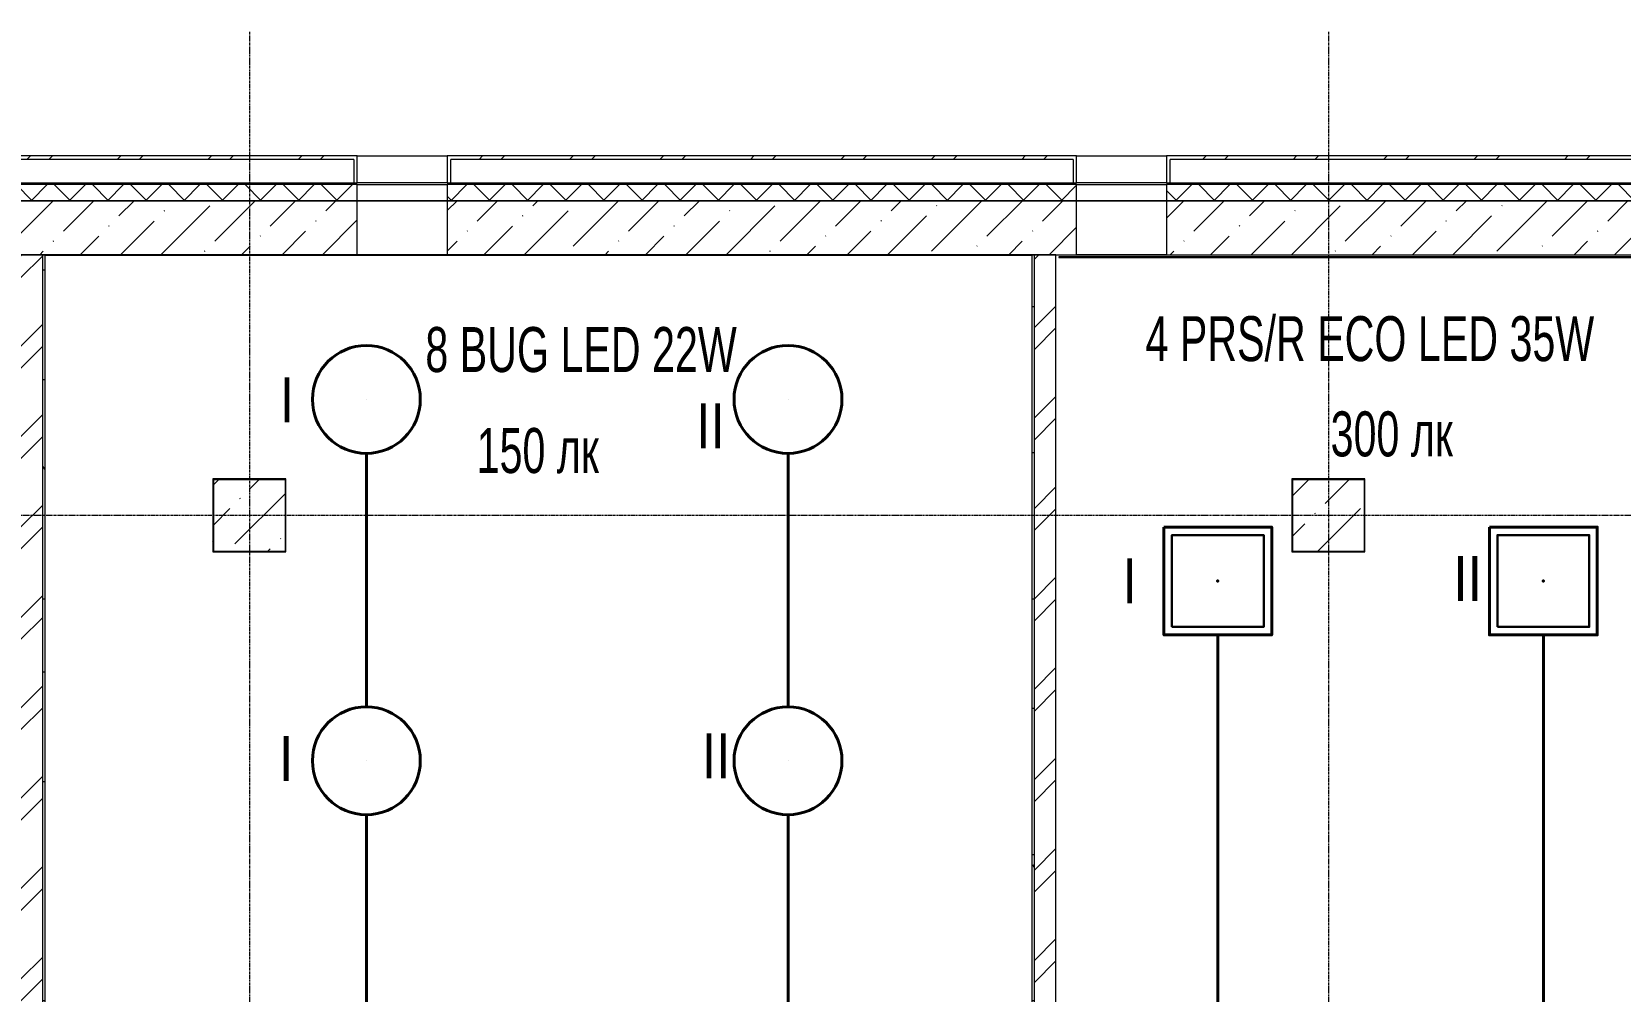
# Model space of a CAD drawing. Header units: metres. Extents: x -93142 to 227756, y -64772 to 286334.
# Drawn here: x 70853 to 79685, y -43433 to -38095 of the extents above; entities that cross this region are included whole.
import ezdxf

# ---------------------------------------------------------------- set-up
doc = ezdxf.new("R2010")
doc.units = ezdxf.units.M
doc.linetypes.add('ADSK_Линия сетки', pattern=[21, 12, -3, 3, -3])
doc.linetypes.add('Сверху_2_', pattern=[3.96875, 2.38125, -1.5875])
for name, color, linetype, lineweight in [('A-FLOR', 7, 'Continuous', 5), ('A-GLAZ', 7, 'Continuous', 5), ('A-WALL', 7, 'Continuous', 5), ('A-WALL-PATT', 7, 'Continuous', 18), ('I-WALL', 7, 'Continuous', 5), ('nadpisi', 84, 'Continuous', 13), ('S-COLS', 7, 'Continuous', 5), ('S-GRID', 7, 'Continuous', 9), ('раб осв', 7, 'Continuous', 40), ('ЭЛ', 250, 'Continuous', 50)]:
    doc.layers.add(name, color=color, linetype=linetype, lineweight=lineweight)
doc.styles.add('Arial', font='ARIALN.TTF', dxfattribs={"width": 0.8, "height": 2.5})
pattern_1 = [(45, (0, 0), (84.19025, 308.69666), [396.875, -79.375, 3.353, -76.022])]
pattern_2 = [(45, (0, 0), (-251.4472, 251.4472), []), (45, (0, 381), (-251.4472, 251.4472), [])]
pattern_3 = [(0, (0, 0), (812.8, 203.2), [33.528, -576.072, 33.528, -576.072, -3251.2]), (0, (0, 0), (812.8, 203.2), [-1219.2, 33.528, -1185.672, 33.528, -576.072, -1422.4]), (0, (0, 0), (812.8, 203.2), [-3048, 33.528, -372.872, 33.528, -982.472]), (120, (304.8, 101.6), (-582.37636, 602.30545), [33.528, -576.072, 33.528, -576.072, -3251.2]), (120, (304.8, 101.6), (-582.37636, 602.30545), [-1219.2, 33.528, -1185.672, 33.528, -576.072, -1422.4]), (120, (304.8, 101.6), (-582.37636, 602.30545), [-3048, 33.528, -372.872, 33.528, -982.472]), (240, (406.4, 508), (-230.42364, -805.50545), [33.528, -576.072, 33.528, -576.072, -3251.2]), (240, (406.4, 508), (-230.42364, -805.50545), [-1219.2, 33.528, -1185.672, 33.528, -576.072, -1422.4]), (240, (406.4, 508), (-230.42364, -805.50545), [-3048, 33.528, -372.872, 33.528, -982.472])]

# ---------------------------------------------------------------- blocks, each defined once
blk = doc.blocks.new('Окно-Квадратный проем - 500 x 600_в_-242012-Цокольный этаж')
at = {"layer": 'A-GLAZ', "lineweight": 20}
for p, q in [((-258.2, -150), (-258.2, 150)), ((241.8, 150), (241.8, -150))]:
    blk.add_line(p, q, dxfattribs=at)
at = {"layer": 'A-GLAZ', "linetype": 'Сверху_2_', "lineweight": 20}
for p, q in [((-258.2, 150), (241.8, 150)), ((241.8, -150), (-258.2, -150))]:
    blk.add_line(p, q, dxfattribs=at)
blk = doc.blocks.new('КДП АПК - КР_rvt-1-Цокольный этаж')
at = {"layer": 'A-WALL-PATT', "lineweight": 15}
h = blk.add_hatch(dxfattribs=at)
h.set_pattern_fill('FP_9', color=256, style=0, pattern_type=2)
h.set_pattern_definition(pattern_1)
h.paths.add_polyline_path([(85695.5, -38695.6), (85695.5, -38395.6), (85162.7, -38395.6), (85162.7, -38695.6), (85539.3, -38695.6)], flags=0)
h.paths.add_polyline_path([(84525.3, -38695.6), (84662.7, -38695.6), (84662.7, -38395.6), (81162.7, -38395.6), (81162.7, -38695.6), (82497.4, -38695.6)], flags=0)
h.paths.add_polyline_path([(80662.7, -38695.6), (80662.7, -38395.6), (77162.7, -38395.6), (77162.7, -38695.6), (80469.5, -38695.6)], flags=0)
h.paths.add_polyline_path([(76662.7, -38695.6), (76662.7, -38395.6), (73162.7, -38395.6), (73162.7, -38695.6), (74385.8, -38695.6)], flags=0)
h.paths.add_polyline_path([(72662.7, -38695.6), (72662.7, -38395.6), (67912.2, -38395.6), (67912.2, -38695.6), (72357.9, -38695.6)], flags=0)
at = {"layer": 'S-COLS', "lineweight": 15}
h = blk.add_hatch(dxfattribs=at)
h.set_pattern_fill('FP_9', color=256, style=0, pattern_type=2)
h.set_pattern_definition(pattern_1)
h.paths.add_polyline_path([(72262.7, -40345.6), (72262.7, -39945.6), (71862.7, -39945.6), (71862.7, -40345.6)], flags=0)
h = blk.add_hatch(dxfattribs=at)
h.set_pattern_fill('FP_9', color=256, style=0, pattern_type=2)
h.set_pattern_definition(pattern_1)
h.paths.add_polyline_path([(78262.7, -40345.6), (78262.7, -39945.6), (77862.7, -39945.6), (77862.7, -40345.6)], flags=0)
at = {"layer": 'I-WALL', "lineweight": 15}
for p, q in [((72662.7, -38395.6), (67912.2, -38395.6)), ((72662.7, -38695.6), (72662.7, -38395.6)), ((72662.7, -38395.6), (73162.7, -38395.6)), ((76662.7, -38395.6), (73162.7, -38395.6)), ((73162.7, -38395.6), (73162.7, -38695.6)), ((76662.7, -38695.6), (76662.7, -38395.6)), ((76662.7, -38395.6), (77162.7, -38395.6)), ((80662.7, -38395.6), (77162.7, -38395.6)), ((77162.7, -38395.6), (77162.7, -38695.6)), ((67912.2, -38695.6), (72662.7, -38695.6)), ((73162.7, -38695.6), (72662.7, -38695.6)), ((73162.7, -38695.6), (76662.7, -38695.6)), ((77162.7, -38695.6), (76662.7, -38695.6)), ((77162.7, -38695.6), (80662.7, -38695.6))]:
    blk.add_line(p, q, dxfattribs=at)
at = {"layer": 'S-COLS', "lineweight": 15}
for p, q in [((72262.7, -39945.6), (71862.7, -39945.6)), ((71862.7, -39945.6), (71862.7, -40345.6)), ((72262.7, -40345.6), (72262.7, -39945.6)), ((78262.7, -39945.6), (77862.7, -39945.6)), ((77862.7, -39945.6), (77862.7, -40345.6)), ((78262.7, -40345.6), (78262.7, -39945.6)), ((71862.7, -40345.6), (72262.7, -40345.6)), ((77862.7, -40345.6), (78262.7, -40345.6))]:
    blk.add_line(p, q, dxfattribs=at)
at = {"lineweight": 15}
for p in [(72920.8, -38545.6), (76920.8, -38545.6)]:
    blk.add_blockref('Окно-Квадратный проем - 500 x 600_в_-242012-Цокольный этаж', p, dxfattribs=at)
blk = doc.blocks.new('ARS.R UNI LED')
at = {"color": 5, "lineweight": 30, "ltscale": 100}
blk.add_lwpolyline([(2913222.7, 2072748.5), (2913732.7, 2072748.5), (2913732.7, 2073258.5), (2913222.7, 2073258.5)], close=True, dxfattribs=at)
at = {"color": 0, "lineweight": 40, "ltscale": 100}
blk.add_point((2913477.7, 2073003.5), dxfattribs=at)
at = {"layer": 'ЭЛ', "color": 5, "lineweight": 40, "ltscale": 10}
blk.add_lwpolyline([(2913177.7, 2073303.5), (2913777.7, 2073303.5), (2913777.7, 2072703.5), (2913177.7, 2072703.5)], close=True, dxfattribs=at)
blk = doc.blocks.new('BUG LED')
at = {"layer": 'раб осв', "color": 0, "lineweight": 40, "ltscale": 100}
blk.add_line((62381.7, -35891.5), (62381.7, -35891.5), dxfattribs=at)
at = {"layer": 'раб осв', "color": 5}
blk.add_circle((62381.7, -35891.5), 300, dxfattribs=at)

msp = doc.modelspace()

# ---------------------------------------------------------------- hatches: boundary and pattern name
at = {"layer": 'A-WALL-PATT', "lineweight": 5}
h = msp.add_hatch(dxfattribs=at)
h.set_pattern_fill('FP_1', color=256, style=0, pattern_type=2)
h.set_pattern_definition(pattern_2)
h.paths.add_polyline_path([(85162.6532, -38935.6443), (85182.6532, -38935.6443), (85182.6532, -38805.6443), (85695.5434, -38805.6443), (85695.5434, -38785.6443), (85162.6532, -38785.6443), (85162.6532, -38805.6443)], flags=0)
h.paths.add_polyline_path([(84642.6532, -38935.6443), (84662.6532, -38935.6443), (84662.6532, -38785.6443), (81162.6532, -38785.6443), (81162.6532, -38935.6443), (81182.6532, -38935.6443), (81182.6532, -38805.6443), (84642.6532, -38805.6443)], flags=0)
h.paths.add_polyline_path([(80642.6532, -38935.6443), (80662.6532, -38935.6443), (80662.6532, -38785.6443), (77162.6532, -38785.6443), (77162.6532, -38935.6443), (77182.6532, -38935.6443), (77182.6532, -38805.6443), (80642.6532, -38805.6443)], flags=0)
h.paths.add_polyline_path([(76642.6532, -38935.6443), (76662.6532, -38935.6443), (76662.6532, -38785.6443), (73162.6532, -38785.6443), (73162.6532, -38935.6443), (73182.6532, -38935.6443), (73182.6532, -38805.6443), (76642.6532, -38805.6443)], flags=0)
h.paths.add_polyline_path([(72662.6532, -38935.6443), (72662.6532, -38785.6443), (67912.2467, -38785.6443), (67912.2467, -38805.6443), (72642.6532, -38805.6443), (72642.6532, -38935.6443)], flags=0)
at = {"layer": 'A-WALL-PATT', "lineweight": 5, "true_color": 0x787878}
h = msp.add_hatch(dxfattribs=at)
h.set_pattern_fill('FP_4', color=8, style=0, pattern_type=2)
h.set_pattern_definition([(45, (0, 0), (-106.06602, 106.06602), []), (135, (0, 0), (-106.06602, -106.06602), [])])
h.paths.add_polyline_path([(85539.2534, -39035.6443), (85695.5434, -39035.6443), (85695.5434, -38945.6443), (85162.6532, -38945.6443), (85162.6532, -39035.6443)], flags=0)
h.paths.add_polyline_path([(84662.6532, -39035.6443), (84662.6532, -38945.6443), (81162.6532, -38945.6443), (81162.6532, -39035.6443), (84525.3001, -39035.6443)], flags=0)
h.paths.add_polyline_path([(80662.6532, -39035.6443), (80662.6532, -38945.6443), (77162.6532, -38945.6443), (77162.6532, -39035.6443), (80469.4869, -39035.6443)], flags=0)
h.paths.add_polyline_path([(76662.6532, -39035.6443), (76662.6532, -38945.6443), (73162.6532, -38945.6443), (73162.6532, -39035.6443), (74385.7672, -39035.6443)], flags=0)
h.paths.add_polyline_path([(72662.6532, -39035.6443), (72662.6532, -38945.6443), (67912.2467, -38945.6443), (67912.2467, -39035.6443), (72357.8606, -39035.6443)], flags=0)
at = {"layer": 'A-WALL-PATT', "lineweight": 5}
h = msp.add_hatch(dxfattribs=at)
h.set_pattern_fill('FP_1', color=256, style=0, pattern_type=2)
h.set_pattern_definition(pattern_2)
h.paths.add_polyline_path([(70912.6532, -47365.6443), (70912.6532, -39335.6443), (70792.6532, -39335.6443), (70792.6532, -47365.6443)], flags=0)
h = msp.add_hatch(dxfattribs=at)
h.set_pattern_fill('FP_2', color=256, style=0, pattern_type=2)
h.set_pattern_definition(pattern_3)
h.paths.add_polyline_path([(70924.6532, -47365.6443), (70924.6532, -39335.6443), (70912.6532, -39335.6443), (70912.6532, -47365.6443)], flags=0)
h = msp.add_hatch(dxfattribs=at)
h.set_pattern_fill('FP_2', color=256, style=0, pattern_type=2)
h.set_pattern_definition(pattern_3)
h.paths.add_polyline_path([(76412.6532, -39338.6443), (76412.6532, -39335.6443), (70924.6532, -39335.6443), (70924.6532, -39338.6443), (74385.7672, -39338.6443)], flags=0)
h = msp.add_hatch(dxfattribs=at)
h.set_pattern_fill('FP_2', color=256, style=0, pattern_type=2)
h.set_pattern_definition(pattern_3)
h.paths.add_polyline_path([(70927.6532, -47353.6443), (70927.6532, -39338.6443), (70924.6532, -39338.6443), (70924.6532, -47353.6443)], flags=0)
h = msp.add_hatch(dxfattribs=at)
h.set_pattern_fill('FP_2', color=256, style=0, pattern_type=2)
h.set_pattern_definition(pattern_3)
h.paths.add_polyline_path([(76415.6532, -47182.6443), (76415.6532, -39335.6443), (76412.6532, -39335.6443), (76413.6738, -47182.6443)], flags=0)
h = msp.add_hatch(dxfattribs=at)
h.set_pattern_fill('FP_2', color=256, style=0, pattern_type=2)
h.set_pattern_definition(pattern_3)
h.paths.add_polyline_path([(76427.6532, -47185.6443), (76427.6532, -39335.6443), (76415.6532, -39335.6443), (76415.6532, -47185.6443)], flags=0)
h = msp.add_hatch(dxfattribs=at)
h.set_pattern_fill('FP_1', color=256, style=0, pattern_type=2)
h.set_pattern_definition(pattern_2)
h.paths.add_polyline_path([(76547.6532, -47185.6443), (76547.6532, -39335.6443), (76427.6532, -39335.6443), (76427.6532, -47185.6443)], flags=0)
h = msp.add_hatch(dxfattribs=at)
h.set_pattern_fill('FP_2', color=256, style=0, pattern_type=2)
h.set_pattern_definition(pattern_3)
h.paths.add_polyline_path([(72262.6532, -40585.6443), (72262.6532, -40582.6443), (71859.6532, -40582.6443), (71859.6532, -40585.6443), (71862.6532, -40585.6443)], flags=0)
h = msp.add_hatch(dxfattribs=at)
h.set_pattern_fill('FP_2', color=256, style=0, pattern_type=2)
h.set_pattern_definition(pattern_3)
h.paths.add_polyline_path([(71862.6532, -40988.6443), (71862.6532, -40585.6443), (71859.6532, -40585.6443), (71859.6532, -40988.6443)], flags=0)
h = msp.add_hatch(dxfattribs=at)
h.set_pattern_fill('FP_2', color=256, style=0, pattern_type=2)
h.set_pattern_definition(pattern_3)
h.paths.add_polyline_path([(71862.6532, -40988.6443), (72265.6532, -40988.6443), (72265.6532, -40985.6443), (71862.6532, -40985.6443)], flags=0)

# ---------------------------------------------------------------- linework, layer by layer
at = {"layer": 'A-FLOR'}
msp.add_line((76547.6532, -39335.6443), (80177.6532, -39335.6443), dxfattribs=at)
at = {"layer": 'A-WALL'}
for p, q in [((72642.6532, -38805.6443), (67912.2467, -38805.6443)), ((72642.6532, -38805.6443), (72642.6532, -38935.6443)), ((76642.6532, -38805.6443), (73182.6532, -38805.6443)), ((73182.6532, -38935.6443), (73182.6532, -38805.6443)), ((76642.6532, -38805.6443), (76642.6532, -38935.6443)), ((80642.6532, -38805.6443), (77182.6532, -38805.6443)), ((77182.6532, -38935.6443), (77182.6532, -38805.6443)), ((70912.6532, -39335.6443), (70912.6532, -47365.6443)), ((70924.6532, -39335.6443), (70924.6532, -47353.6443)), ((76415.6532, -47185.6443), (76415.6532, -39335.6443)), ((76427.6532, -47185.6443), (76427.6532, -39335.6443)), ((76547.6532, -47185.6443), (76547.6532, -39347.6443)), ((76562.6532, -39347.6443), (76562.6532, -39350.6443))]:
    msp.add_line(p, q, dxfattribs=at)
at = {"layer": 'A-WALL', "lineweight": 18}
for p, q in [((76547.6532, -39335.6443), (67912.2467, -39335.6443)), ((70927.6532, -39338.6443), (76412.6532, -39338.6443)), ((70927.6532, -47350.6443), (70927.6532, -39338.6443)), ((76412.6532, -39338.6443), (76412.6532, -47182.6443)), ((76547.6532, -39347.6443), (76547.6532, -39335.6443)), ((80177.6532, -39347.6443), (76562.6532, -39347.6443)), ((76562.6532, -39350.6443), (80162.6532, -39350.6443)), ((72265.6532, -40582.6443), (71859.6532, -40582.6443)), ((71859.6532, -40582.6443), (71859.6532, -40988.6443)), ((71862.6532, -40585.6443), (72262.6532, -40585.6443)), ((71862.6532, -40985.6443), (71862.6532, -40585.6443)), ((72262.6532, -40585.6443), (72262.6532, -40985.6443)), ((72265.6532, -40988.6443), (72265.6532, -40582.6443)), ((78265.6532, -40582.6443), (77859.6532, -40582.6443)), ((77859.6532, -40582.6443), (77859.6532, -40988.6443)), ((77862.6532, -40585.6443), (78262.6532, -40585.6443)), ((77862.6532, -40985.6443), (77862.6532, -40585.6443)), ((78262.6532, -40585.6443), (78262.6532, -40985.6443)), ((78265.6532, -40988.6443), (78265.6532, -40582.6443)), ((71859.6532, -40988.6443), (72265.6532, -40988.6443)), ((72262.6532, -40985.6443), (71862.6532, -40985.6443)), ((77859.6532, -40988.6443), (78265.6532, -40988.6443)), ((78262.6532, -40985.6443), (77862.6532, -40985.6443))]:
    msp.add_line(p, q, dxfattribs=at)
at = {"layer": 'I-WALL', "lineweight": 18}
for p, q in [((72662.6532, -38785.6443), (67912.2467, -38785.6443)), ((72662.6532, -38935.6443), (72662.6532, -38785.6443)), ((76662.6532, -38785.6443), (73162.6532, -38785.6443)), ((73162.6532, -38785.6443), (73162.6532, -38935.6443)), ((76662.6532, -38935.6443), (76662.6532, -38785.6443)), ((80662.6532, -38785.6443), (77162.6532, -38785.6443)), ((77162.6532, -38785.6443), (77162.6532, -38935.6443)), ((67912.2467, -38935.6443), (72662.6532, -38935.6443)), ((72662.6532, -38945.6443), (67912.2467, -38945.6443)), ((72662.6532, -39035.6443), (72662.6532, -38945.6443)), ((73162.6532, -38935.6443), (76662.6532, -38935.6443)), ((76662.6532, -38945.6443), (73162.6532, -38945.6443)), ((73162.6532, -38945.6443), (73162.6532, -39035.6443)), ((76662.6532, -39035.6443), (76662.6532, -38945.6443)), ((77162.6532, -38935.6443), (80662.6532, -38935.6443)), ((80662.6532, -38945.6443), (77162.6532, -38945.6443)), ((77162.6532, -38945.6443), (77162.6532, -39035.6443)), ((67912.2467, -39035.6443), (72662.6532, -39035.6443)), ((73162.6532, -39035.6443), (76662.6532, -39035.6443)), ((77162.6532, -39035.6443), (80662.6532, -39035.6443))]:
    msp.add_line(p, q, dxfattribs=at)
at = {"layer": 'I-WALL'}
for p, q in [((72662.6532, -38785.6443), (73162.6532, -38785.6443)), ((76662.6532, -38785.6443), (77162.6532, -38785.6443)), ((73162.6532, -38935.6443), (72662.6532, -38935.6443)), ((72662.6532, -38945.6443), (73162.6532, -38945.6443)), ((77162.6532, -38935.6443), (76662.6532, -38935.6443)), ((76662.6532, -38945.6443), (77162.6532, -38945.6443)), ((73162.6532, -39035.6443), (72662.6532, -39035.6443)), ((77162.6532, -39035.6443), (76662.6532, -39035.6443))]:
    msp.add_line(p, q, dxfattribs=at)
at = {"layer": 'S-GRID', "linetype": 'ADSK_Линия сетки'}
for p, q in [((72062.6532, -38095.4453), (72062.6532, -63954.6071)), ((78062.6532, -38095.4453), (78062.6532, -63954.6071)), ((94527.9128, -40785.6443), (29247.2594, -40785.6443))]:
    msp.add_line(p, q, dxfattribs=at)
at = {"layer": 'раб осв'}
for points in [[(72713.1068, -40440.6443), (72713.1068, -41850.6443)], [(75057.6532, -40440.6443), (75057.6532, -41850.6443)], [(77447.6532, -41450.6443), (77447.6532, -44860.6443)], [(79257.6532, -44860.6443), (79257.6532, -41450.6443)], [(72713.1068, -42450.6443), (72713.1068, -43860.6443)], [(75057.6532, -43860.6443), (75057.6532, -42450.6443)]]:
    msp.add_lwpolyline(points, dxfattribs=at)

# ---------------------------------------------------------------- block references
at = {"lineweight": 5}
msp.add_blockref('КДП АПК - КР_rvt-1-Цокольный этаж', (0, -640), dxfattribs=at)
at = {"layer": 'раб осв'}
for p in [(10331.3993, -4249.1904), (12675.9457, -4249.1904), (10331.3993, -6259.1904), (12675.9457, -6259.1904)]:
    msp.add_blockref('BUG LED', p, dxfattribs=at)
at = {"layer": 'раб осв', "color": 0, "lineweight": 40, "ltscale": 100}
for p in [(-2836030.0519, -2114154.1934), (-2834220.0519, -2114154.1934)]:
    msp.add_blockref('ARS.R UNI LED', p, dxfattribs=at)

# ---------------------------------------------------------------- texts
at = {"layer": 'nadpisi', "color": 7, "char_height": 250, "style": 'Arial'}
for s, insert, width, attachment_point in [('8 BUG LED 22W', (74772.6173, -39738.2028), 2573.758347, 3), ('4 PRS/R ECO LED 35W', (78292.915, -39804.2707), 4381.630306, 5), ('{\\W1;I}', (72232.1998, -40018.1605), 1402.065175, 1), ('{\\W1;II}', (74546.9117, -40162.7619), 1402.065175, 1), ('300 лк', (78074.9244, -40207.3846), 1402.065175, 1), ('150 лк', (73326.4047, -40299.9494), 1402.065175, 1), ('{\\W1;I}', (76917.6576, -41024.2825), 1402.065175, 1), ('{\\W1;II}', (78757.3332, -41011.4658), 1402.065175, 1), ('{\\W1;I}', (72227.1195, -42012.8046), 1402.065175, 1), ('{\\W1;II}', (74578.3112, -41998.2606), 1402.065175, 1)]:
    msp.add_mtext(s, dxfattribs=dict(at, insert=insert, width=width, attachment_point=attachment_point))

doc.saveas('drawing.dxf')
